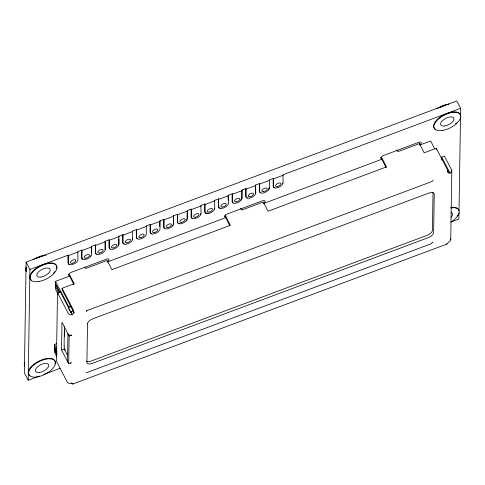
<?xml version="1.0" encoding="UTF-8"?>
<svg xmlns="http://www.w3.org/2000/svg" width="485" height="485" viewBox="0 0 485 485"><rect width="100%" height="100%" fill="white"/><g stroke="black" fill="none" stroke-linecap="round" stroke-linejoin="round"><path stroke-width="0.73" d="M460.514 115.994L460.635 108.3L456.809 100.941L26.111 262.088L24.365 372.868L28.191 380.234L39.527 375.99M28.191 380.234L29.931 269.448L26.111 262.088M56.648 343.635L54.52 344.435L54.484 347.048L56.89 351.692M55.435 286.423L55.393 289.042L58.127 294.304M69.458 276.129L55.514 281.348L55.472 283.961L59.606 291.928M69.458 274.546L74.235 283.749L62.122 288.278L72.877 308.981A2.946 0.643 69.5 0 1 74.047 312.825L72.144 314.607L60.195 291.6L57.503 292.607L56.43 361.234L67.179 381.938A2.946 2.51 0.9 0 0 71.065 383.229L72.932 383.599A2.946 0.643 69.5 0 1 72.126 383.532M62.122 288.278L62.098 289.818L74.047 312.825M68.694 363.774L61.528 349.97L61.965 322.27L69.131 336.075L68.694 363.774L71.386 362.768A2.946 2.51 0.9 0 1 70.398 362.968M64.105 345.896L64.347 330.509M67.567 355.402L64.22 348.964L64.269 345.969M64.42 336.238L64.572 326.508M64.935 350.34L64.96 348.842M29.931 269.448L68.155 255.146L68.033 262.84A5.299 2.516 -27.4 0 0 69.731 264.313M68.155 255.146L68.276 263.3A5.299 2.516 -27.4 0 0 73.077 264.258A5.299 2.516 -27.4 0 0 77.964 259.675L77.849 251.521L81.832 250.03L81.947 258.184A5.299 2.516 -27.4 0 0 86.748 259.142A5.299 2.516 -27.4 0 0 91.641 254.558L91.519 246.404L95.509 244.913L95.624 253.067A5.299 2.516 -27.4 0 0 100.425 254.025A5.299 2.516 -27.4 0 0 105.312 249.442L105.197 241.287L109.18 239.796L109.301 247.95A5.299 2.516 -27.4 0 0 114.102 248.908A5.299 2.516 -27.4 0 0 118.989 244.325L118.873 236.171L122.857 234.679L122.972 242.833A5.299 2.516 -27.4 0 0 127.773 243.791A5.299 2.516 -27.4 0 0 132.666 239.208L132.544 231.054L136.527 229.563L136.649 237.717A5.299 2.516 -27.4 0 0 141.45 238.675A5.299 2.516 -27.4 0 0 146.337 234.091L146.221 225.937L150.204 224.446L150.32 232.6A5.299 2.516 -27.4 0 0 155.127 233.558A5.299 2.516 -27.4 0 0 160.014 228.975L159.892 220.82L163.881 219.329L163.997 227.483A5.299 2.516 -27.4 0 0 168.798 228.441A5.299 2.516 -27.4 0 0 173.691 223.858L173.569 215.704L177.552 214.212L177.674 222.366A5.299 2.516 -27.4 0 0 182.475 223.324A5.299 2.516 -27.4 0 0 187.362 218.741L187.246 210.587L191.229 209.096L191.345 217.25A5.299 2.516 -27.4 0 0 196.146 218.208A5.299 2.516 -27.4 0 0 201.039 213.624L200.917 205.47L204.906 203.979L205.022 212.133A5.299 2.516 -27.4 0 0 209.823 213.091A5.299 2.516 -27.4 0 0 214.709 208.508L214.594 200.353L218.577 198.862L218.699 207.016A5.299 2.516 -27.4 0 0 223.5 207.974A5.299 2.516 -27.4 0 0 228.387 203.391L228.271 195.237L232.254 193.751L232.37 201.899A5.299 2.516 -27.4 0 0 237.171 202.857A5.299 2.516 -27.4 0 0 242.063 198.274L241.942 190.12L245.925 188.635L246.047 196.783A5.299 2.516 -27.4 0 0 250.848 197.741A5.299 2.516 -27.4 0 0 255.734 193.157L255.619 185.009L259.602 183.518L259.724 191.672A5.299 2.516 -27.4 0 0 264.525 192.624A5.299 2.516 -27.4 0 0 269.411 188.041L269.296 179.893L273.279 178.401L273.394 186.555A5.299 2.516 -27.4 0 0 278.196 187.507A5.299 2.516 -27.4 0 0 283.088 182.924L282.967 174.776L460.635 108.3M67.324 354.941L67.342 353.704M68.579 308.521L68.609 306.562L55.514 281.348M73.872 284.634L69.44 275.638M81.832 250.03L81.71 257.723A5.299 2.516 -27.4 0 0 82.814 259.081M91.422 252.697L91.519 246.404M95.509 244.913L95.387 252.606A5.299 2.516 -27.4 0 0 96.491 253.964M105.197 241.287L105.075 248.981A5.299 2.516 -27.4 0 1 104.996 249.49M109.18 239.796L109.058 247.489A5.299 2.516 -27.4 0 0 110.168 248.847M118.825 238.972L118.752 243.864A5.299 2.516 -27.4 0 1 118.667 244.373M122.857 234.679L122.735 242.373A5.299 2.516 -27.4 0 0 123.36 243.518M136.527 229.563L136.406 237.256A5.299 2.516 -27.4 0 0 137.516 238.614M150.204 224.446L150.083 232.139A5.299 2.516 -27.4 0 0 151.781 233.612M159.808 226.416L159.892 220.82M163.881 219.329L163.76 227.022A5.299 2.516 -27.4 0 0 164.864 228.38M173.569 215.704L173.448 223.397A5.299 2.516 -27.4 0 1 173.369 223.906M177.552 214.212L177.431 221.906A5.299 2.516 -27.4 0 0 178.062 223.052M187.21 212.685L187.125 218.28A5.299 2.516 -27.4 0 1 187.04 218.79M191.229 209.096L191.108 216.789A5.299 2.516 -27.4 0 0 192.212 218.147M204.906 203.979L204.785 211.672A5.299 2.516 -27.4 0 0 205.889 213.03M218.577 198.862L218.456 206.555A5.299 2.516 -27.4 0 0 219.087 207.701M229.66 225.561L225.567 217.219M228.192 200.135L228.271 195.237M232.254 193.751L232.133 201.445A5.299 2.516 -27.4 0 0 232.412 202.281M241.942 190.12L241.821 197.813A5.299 2.516 -27.4 0 1 241.742 198.323M245.925 188.635L245.804 196.328A5.299 2.516 -27.4 0 0 246.435 197.468M255.619 185.009L255.498 192.703A5.299 2.516 -27.4 0 1 255.419 193.206M259.602 183.518L259.481 191.211A5.299 2.516 -27.4 0 0 260.584 192.563M273.279 178.401L273.158 186.094A5.299 2.516 -27.4 0 0 273.782 187.234M386.133 167.798L381.695 158.801M419.379 145.076L419.404 143.608L397.864 151.666L396.803 149.798M433.026 192.569L432.432 230.284A5.893 2.795 -27.4 0 1 427 235.377L91.059 361.07A5.893 2.795 -27.4 0 1 86.421 361.276M436.27 149.816L436.294 148.283L424.181 152.811L419.404 143.608M441.671 160.111L441.72 157.091L444.412 156.085L451.583 169.889A2.946 2.51 0.9 0 1 450.086 173.194L448.219 172.824L447.322 171.096M450.747 239.36L451.826 170.738M458.992 212.788L458.889 219.081L451.099 221.997M459.022 210.635L460.489 117.509M86.7 311.164L86.803 310.843M70.949 312.304L72.853 310.521M68.397 255.607L78.085 251.982M82.068 250.49L91.762 246.865M95.745 245.374L105.433 241.748M109.422 240.257L119.11 236.631M123.093 235.14L132.787 231.515M136.77 230.023L146.458 226.398M150.441 224.907L160.135 221.281M164.118 219.79L173.812 216.164M177.795 214.673L187.483 211.048M191.466 209.556L201.16 205.931M205.143 204.44L214.831 200.814M218.82 199.323L228.508 195.697M232.491 194.206L242.185 190.581M246.168 189.089L255.856 185.464M259.839 183.979L269.533 180.347M273.516 178.862L283.21 175.231M107.143 262.027L225.586 217.71M263.27 203.615L381.713 159.298M420.107 144.93L430.656 140.983L434.73 148.834M68.609 306.562L70.44 305.877M69.022 307.441L71.156 306.641M70.701 312.304L72.126 311.776M69.131 336.075L71.822 335.068A2.946 2.51 0.9 0 1 67.936 333.777L67.5 361.47A2.946 2.51 0.9 0 0 68.07 362.198M61.528 349.97L64.22 348.964M43.777 374.402L60.104 368.291M72.762 384.059L446.934 244.064M432.656 242.694L433.038 242.712M447.643 170.647L448.892 170.896M381.853 158.831L381.519 158.765A2.946 1.4 -27.4 0 1 381.168 157.267A2.946 1.4 -27.4 0 1 383.623 155.467L418.616 142.372A2.946 1.4 -27.4 0 1 421.198 142.541A2.946 1.4 -27.4 0 1 419.919 144.742M225.719 217.25L225.392 217.183A2.946 1.4 -27.4 0 1 225.04 215.686A2.946 1.4 -27.4 0 1 227.495 213.885L262.488 200.79A2.946 1.4 -27.4 0 1 265.071 200.96A2.946 1.4 -27.4 0 1 263.791 203.16M69.591 275.668L69.264 275.601A2.946 1.4 -27.4 0 1 68.912 274.104A2.946 1.4 -27.4 0 1 71.368 272.303L106.36 259.208A2.946 1.4 -27.4 0 1 108.992 259.487A2.946 1.4 -27.4 0 1 107.233 261.845M240.675 208.21L241.736 210.084L263.27 202.027L268.053 211.23L386.496 166.913L381.713 157.71M84.899 267.253L85.609 268.502L107.143 260.445L111.92 269.648L230.363 225.331L225.101 214.958M441.72 157.091L450.086 173.194M436.294 148.283L447.049 168.986A2.946 0.643 69.5 0 1 448.219 172.824M68.312 307.702L70.361 311.649M59.831 292.479L55.393 283.937L55.357 286.399L58.77 292.97M57.503 292.607L68.258 313.31A2.946 2.51 0.9 0 0 72.144 314.607M54.52 344.435L56.915 349.036M57.133 352.28L54.405 347.024L54.362 349.485L57.097 354.741M56.854 354.153L54.441 349.509L54.399 352.128L56.812 356.772M380.864 157.528L381.689 159.25M224.731 215.94L225.561 217.668M68.603 274.358L69.434 276.086M26.172 271.042A14.726 6.99 -27.4 0 1 26.214 268.369M36.078 258.614A14.726 6.99 -27.4 0 1 43.05 256.007M24.486 365.175A14.726 6.99 -27.4 0 1 24.717 363.762M439.295 107.846A14.726 6.99 -27.4 0 1 445.685 105.215M30.052 375.711A14.726 6.99 -27.4 0 1 39.552 360.804A14.726 6.99 -27.4 0 1 55.005 363.877M457.864 214.849A14.726 6.99 -27.4 0 1 457.149 215.91M450.995 207.368A14.726 6.99 -27.4 0 1 458.828 210.132M31.555 280.312A14.726 6.99 -27.4 0 1 41.049 265.404A14.726 6.99 -27.4 0 1 56.502 268.484M54.866 271.594A14.726 6.99 -27.4 0 1 53.502 273.194M132.423 238.747A5.299 2.516 -27.4 0 1 132.12 239.802M124.433 243.846A5.299 2.516 -27.4 0 1 123.839 243.731M118.443 244.919A5.299 2.516 -27.4 0 1 118.079 245.495M172.781 225.028A5.299 2.516 -27.4 0 1 172.29 225.604M90.731 255.722A5.299 2.516 -27.4 0 1 90.24 256.304M247.502 197.801A5.299 2.516 -27.4 0 1 246.913 197.68M241.518 198.874A5.299 2.516 -27.4 0 1 240.663 200.02M233.237 202.797A5.299 2.516 -27.4 0 1 232.758 202.584M220.154 208.035A5.299 2.516 -27.4 0 1 219.566 207.913M214.394 208.556A5.299 2.516 -27.4 0 1 214.164 209.108M207.168 213.17A5.299 2.516 -27.4 0 1 206.483 213.151M186.816 219.341A5.299 2.516 -27.4 0 1 186.452 219.911M179.82 223.397A5.299 2.516 -27.4 0 1 179.129 223.385M200.717 213.673A5.299 2.516 -27.4 0 1 200.493 214.225M282.767 182.972A5.299 2.516 -27.4 0 1 282.543 183.524M274.856 187.568A5.299 2.516 -27.4 0 1 274.261 187.446M456.482 122.905A14.726 6.99 -27.4 0 1 455.609 123.687M435.336 129.234A14.726 6.99 -27.4 0 1 442.562 115.521A14.726 6.99 -27.4 0 1 460.326 114.733M269.175 187.586A5.299 2.516 -27.4 0 1 268.502 189.211M450.983 212.485A7.366 3.498 -27.4 0 1 450.911 217.432M450.51 207.932A14.726 6.99 -27.4 0 1 459.253 211.684A14.726 6.99 -27.4 0 1 450.832 222.069M436.882 108.707A14.726 6.99 -27.4 0 1 449.14 104.069M24.432 365.975A14.726 6.99 -27.4 0 1 24.85 362.301M26.517 271.648A14.726 6.99 -27.4 0 1 26.348 266.902M33.101 259.784A14.726 6.99 -27.4 0 1 46.045 255.104M71.919 383.217A2.946 0.643 69.5 0 1 71.713 382.841M446.485 243.785A2.946 0.643 69.5 0 0 447.103 243.603L449.007 241.821A2.946 2.51 0.9 0 0 450.504 238.511M86.973 310.182A2.207 1.049 -27.4 0 0 88.512 310.018L431.189 181.802A2.207 1.049 -27.4 0 0 433.19 180.105M432.25 242.209A2.207 1.049 -27.4 0 1 430.213 244.119L87.536 372.328A2.207 1.049 -27.4 0 1 85.997 372.498M87.518 323.841L86.918 362.307A5.893 2.795 -27.4 0 0 92.253 363.374L428.2 237.674A5.893 2.795 -27.4 0 0 433.632 232.582L434.233 194.115A5.893 2.795 -27.4 0 0 428.898 193.054L92.95 318.748A5.893 2.795 -27.4 0 0 87.518 323.841M86.742 310.897L86.615 311.243L86.748 310.927M41.152 277.044A7.366 3.498 -27.4 0 0 50.149 269.417A7.366 3.498 -27.4 0 0 39.23 271.236A7.366 3.498 -27.4 0 0 41.152 277.044M39.655 372.438A7.366 3.498 -27.4 0 0 48.645 364.817A7.366 3.498 -27.4 0 0 37.733 366.636A7.366 3.498 -27.4 0 0 39.655 372.438M444.933 125.967A7.366 3.498 -27.4 0 0 453.93 118.34A7.366 3.498 -27.4 0 0 443.011 120.159A7.366 3.498 -27.4 0 0 444.933 125.967M72.174 263.276A2.946 1.4 -27.4 0 0 75.775 260.227A2.946 1.4 -27.4 0 0 71.41 260.954A2.946 1.4 -27.4 0 0 72.174 263.276M85.851 258.159A2.946 1.4 -27.4 0 0 89.452 255.11A2.946 1.4 -27.4 0 0 85.081 255.837A2.946 1.4 -27.4 0 0 85.851 258.159M99.528 253.043A2.946 1.4 -27.4 0 0 103.123 249.993A2.946 1.4 -27.4 0 0 98.758 250.721A2.946 1.4 -27.4 0 0 99.528 253.043M113.199 247.926A2.946 1.4 -27.4 0 0 116.8 244.876A2.946 1.4 -27.4 0 0 112.429 245.604A2.946 1.4 -27.4 0 0 113.199 247.926M126.876 242.809A2.946 1.4 -27.4 0 0 130.471 239.76A2.946 1.4 -27.4 0 0 126.106 240.487A2.946 1.4 -27.4 0 0 126.876 242.809M140.547 237.692A2.946 1.4 -27.4 0 0 144.148 234.643A2.946 1.4 -27.4 0 0 139.783 235.37A2.946 1.4 -27.4 0 0 140.547 237.692M154.224 232.576A2.946 1.4 -27.4 0 0 157.825 229.526A2.946 1.4 -27.4 0 0 153.454 230.26A2.946 1.4 -27.4 0 0 154.224 232.576M167.901 227.459A2.946 1.4 -27.4 0 0 171.496 224.41A2.946 1.4 -27.4 0 0 167.131 225.143A2.946 1.4 -27.4 0 0 167.901 227.459M181.572 222.348A2.946 1.4 -27.4 0 0 185.173 219.299A2.946 1.4 -27.4 0 0 180.808 220.026A2.946 1.4 -27.4 0 0 181.572 222.348M195.249 217.231A2.946 1.4 -27.4 0 0 198.85 214.182A2.946 1.4 -27.4 0 0 194.479 214.91A2.946 1.4 -27.4 0 0 195.249 217.231M208.926 212.115A2.946 1.4 -27.4 0 0 212.521 209.065A2.946 1.4 -27.4 0 0 208.156 209.793A2.946 1.4 -27.4 0 0 208.926 212.115M222.597 206.998A2.946 1.4 -27.4 0 0 226.198 203.949A2.946 1.4 -27.4 0 0 221.833 204.676A2.946 1.4 -27.4 0 0 222.597 206.998M236.274 201.881A2.946 1.4 -27.4 0 0 239.869 198.832A2.946 1.4 -27.4 0 0 235.504 199.559A2.946 1.4 -27.4 0 0 236.274 201.881M249.951 196.764A2.946 1.4 -27.4 0 0 253.546 193.715A2.946 1.4 -27.4 0 0 249.181 194.443A2.946 1.4 -27.4 0 0 249.951 196.764M263.622 191.648A2.946 1.4 -27.4 0 0 267.223 188.598A2.946 1.4 -27.4 0 0 262.852 189.326A2.946 1.4 -27.4 0 0 263.622 191.648M277.299 186.531A2.946 1.4 -27.4 0 0 280.894 183.482A2.946 1.4 -27.4 0 0 276.529 184.209A2.946 1.4 -27.4 0 0 277.299 186.531M38.794 281.518A14.726 6.99 -27.4 0 0 56.787 266.271A14.726 6.99 -27.4 0 0 34.95 269.909A14.726 6.99 -27.4 0 0 38.794 281.518M37.29 376.918A14.726 6.99 -27.4 0 0 55.284 361.671A14.726 6.99 -27.4 0 0 33.453 365.308A14.726 6.99 -27.4 0 0 37.29 376.918M442.575 130.441A14.726 6.99 -27.4 0 0 460.568 115.194A14.726 6.99 -27.4 0 0 438.731 118.831A14.726 6.99 -27.4 0 0 442.575 130.441"/></g></svg>
